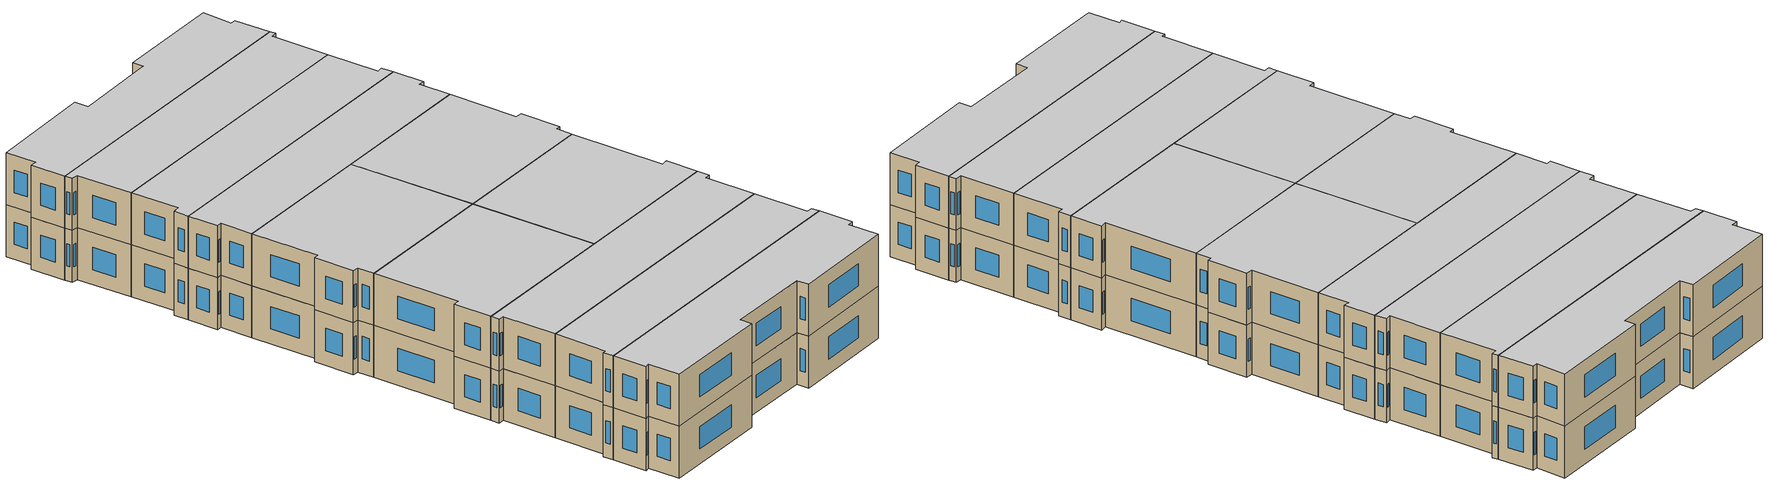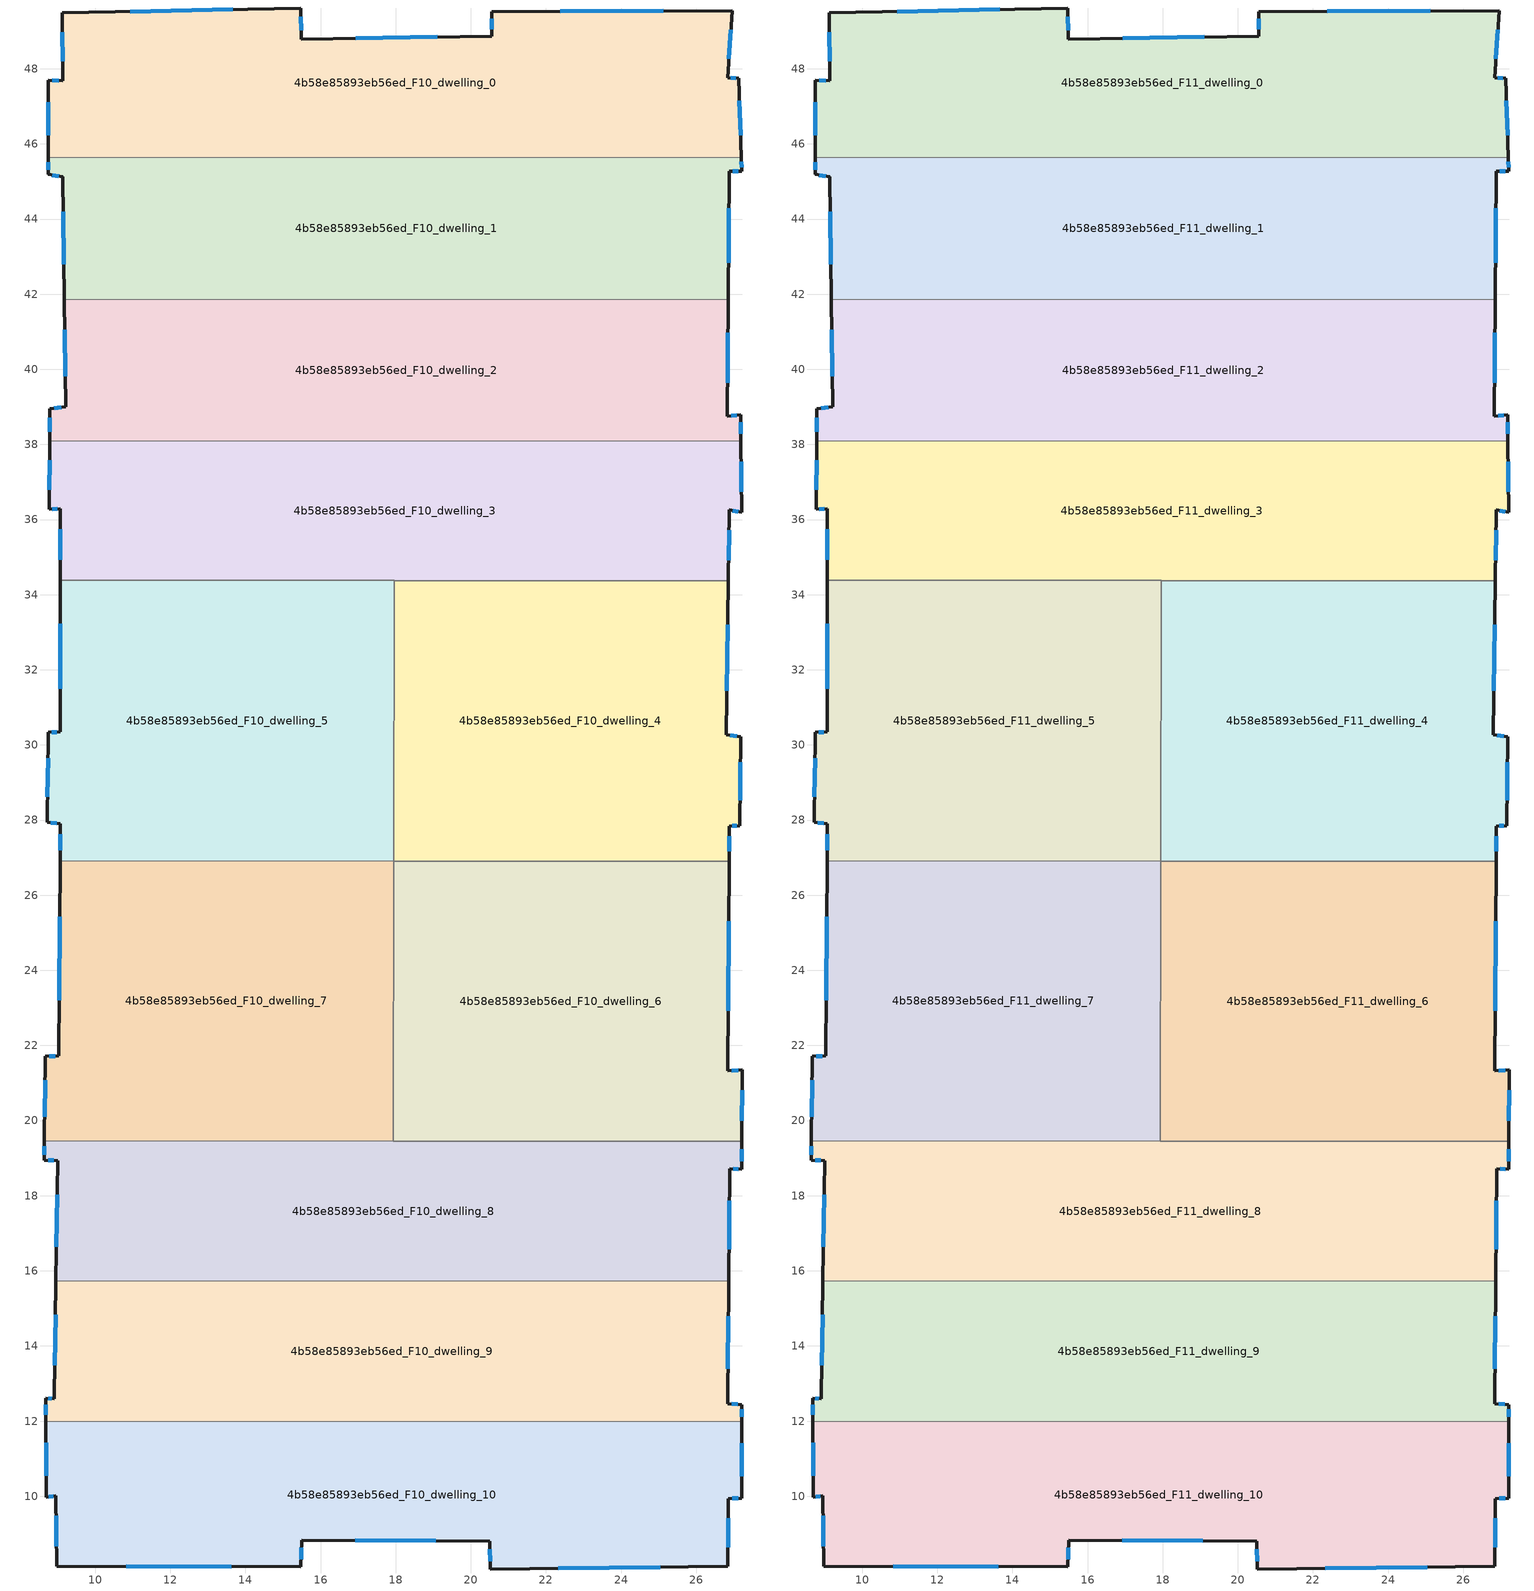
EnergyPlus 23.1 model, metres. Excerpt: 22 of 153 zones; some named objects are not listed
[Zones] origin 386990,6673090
4b58e85893eb56ed_F10_dwelling_0
 floor to 4b58e85893eb56ed_F9_dwelling_0 (EU_floor_Construction): 26.95,49.55 26.84,47.76 27.13,47.75 27.2,45.63 8.75,45.64 8.75,47.69 9.14,47.68 9.12,49.49 15.48,49.62 15.49,48.79 20.56,48.87 20.55,49.52 z30
 wall outside (EU_wall_Construction): 27.2,45.63 27.13,47.75 26.84,47.76 26.95,49.55 20.55,49.52 20.56,48.87 15.49,48.79 15.48,49.62 9.12,49.49 9.14,47.68 8.75,47.69 8.75,45.64 z30:33
 wall to 4b58e85893eb56ed_F10_dwelling_1 (EU_wall_Construction): 8.75,45.64 27.2,45.63 z30:33
 window (EU_Window_Construction): 25.13,49.54 22.38,49.53 / 26.87,48.27 26.92,49.04 / 27.05,47.75 26.92,47.76 / 27.18,46.24 27.15,47.14 / 8.75,47.11 8.75,46.23 / 9.03,47.68 8.86,47.69 / 9.13,48.97 9.14,48.2 / 13.66,49.58 10.94,49.52 / 15.49,49.03 15.48,49.38 / 19.11,48.85 16.94,48.81 / 20.56,49.33 20.56,49.06 z30.86:32.14
4b58e85893eb56ed_F10_dwelling_1
 floor to 4b58e85893eb56ed_F9_dwelling_1 (EU_floor_Construction): 27.2,45.63 27.21,45.27 26.88,45.27 26.85,41.86 9.18,41.87 9.14,45.13 8.75,45.19 8.75,45.64 z30
 wall outside (EU_wall_Construction): 8.75,45.64 8.75,45.19 9.14,45.13 9.18,41.87 / 26.85,41.86 26.88,45.27 27.21,45.27 27.2,45.63 z30:33
 wall to 4b58e85893eb56ed_F10_dwelling_2 (EU_wall_Construction): 9.18,41.87 26.85,41.86 z30:33
 window (EU_Window_Construction): 9.15,44.2 9.17,42.8 / 8.86,45.17 9.03,45.14 / 8.75,45.51 8.75,45.32 / 27.21,45.37 27.2,45.53 / 26.98,45.27 27.12,45.27 / 26.86,42.83 26.87,44.29 z30.86:32.14
4b58e85893eb56ed_F10_dwelling_10
 floor to 4b58e85893eb56ed_F9_dwelling_10 (EU_floor_Construction): 27.22,11.99 27.22,9.95 26.85,9.94 26.85,8.13 20.52,8.06 20.5,8.8 15.5,8.83 15.48,8.12 8.97,8.13 8.95,10.02 8.7,9.97 8.69,12 z30
 wall outside (EU_wall_Construction): 8.69,12 8.7,9.97 8.95,10.02 8.97,8.13 15.48,8.12 15.5,8.83 20.5,8.8 20.52,8.06 26.85,8.13 26.85,9.94 27.22,9.95 27.22,11.99 z30:33
 wall to 4b58e85893eb56ed_F10_dwelling_9 (EU_wall_Construction): 27.22,11.99 8.69,12 z30:33
 window (EU_Window_Construction): 22.33,8.08 25.04,8.11 / 20.51,8.59 20.51,8.27 / 16.93,8.82 19.07,8.81 / 15.48,8.33 15.49,8.63 / 10.83,8.13 13.62,8.13 / 8.96,9.48 8.97,8.67 / 8.77,9.99 8.88,10 / 8.69,11.42 8.7,10.55 / 27.22,10.53 27.22,11.41 / 26.96,9.94 27.11,9.95 / 26.85,8.65 26.85,9.42 z30.86:32.14
4b58e85893eb56ed_F10_dwelling_2
 floor to 4b58e85893eb56ed_F9_dwelling_2 (EU_floor_Construction): 26.85,41.86 26.83,38.75 27.18,38.79 27.19,38.08 8.79,38.09 8.79,38.95 9.22,39 9.18,41.87 z30
 wall outside (EU_wall_Construction): 9.18,41.87 9.22,39 8.79,38.95 8.79,38.09 / 27.19,38.08 27.18,38.79 26.83,38.75 26.85,41.86 z30:33
 wall to 4b58e85893eb56ed_F10_dwelling_3 (EU_wall_Construction): 8.79,38.09 27.19,38.08 z30:33
 window (EU_Window_Construction): 8.79,38.7 8.79,38.34 / 9.1,38.98 8.91,38.96 / 9.19,41.05 9.21,39.82 / 26.84,39.64 26.85,40.97 / 27.08,38.78 26.93,38.76 / 27.19,38.28 27.19,38.59 z30.86:32.14
4b58e85893eb56ed_F10_dwelling_3
 floor to 4b58e85893eb56ed_F9_dwelling_3 (EU_floor_Construction): 27.19,38.08 27.21,36.2 26.88,36.26 26.86,34.37 9.07,34.38 9.07,36.28 8.78,36.28 8.79,38.09 z30
 wall outside (EU_wall_Construction): 8.79,38.09 8.78,36.28 9.07,36.28 9.07,34.38 / 26.86,34.37 26.88,36.26 27.21,36.2 27.19,38.08 z30:33
 wall to 4b58e85893eb56ed_F10_dwelling_4 (EU_wall_Construction): 17.96,34.38 26.86,34.37 z30:33
 wall to 4b58e85893eb56ed_F10_dwelling_5 (EU_wall_Construction): 9.07,34.38 17.96,34.38 z30:33
 window (EU_Window_Construction): 9.07,35.74 9.07,34.93 / 8.86,36.28 8.99,36.28 / 8.79,37.57 8.78,36.8 / 27.2,36.73 27.2,37.54 / 26.97,36.24 27.12,36.21 / 26.86,34.91 26.87,35.72 z30.86:32.14
4b58e85893eb56ed_F10_dwelling_4
 floor to 4b58e85893eb56ed_F9_dwelling_4 (EU_floor_Construction): 26.86,34.37 26.8,30.27 27.18,30.22 27.16,27.85 26.89,27.84 26.88,26.9 17.95,26.91 17.96,34.38 z30
 wall outside (EU_wall_Construction): 26.88,26.9 26.89,27.84 27.16,27.85 27.18,30.22 26.8,30.27 26.86,34.37 z30:33
 wall to 4b58e85893eb56ed_F10_dwelling_5 (EU_wall_Construction): 17.96,34.38 17.95,26.91 z30:33
 wall to 4b58e85893eb56ed_F10_dwelling_6 (EU_wall_Construction): 17.95,26.91 26.88,26.9 z30:33
 window (EU_Window_Construction): 26.88,27.17 26.88,27.57 / 26.82,31.44 26.84,33.2 / 27.08,30.24 26.91,30.26 / 27.17,28.53 27.18,29.54 / 26.97,27.84 27.09,27.85 z30.86:32.14
4b58e85893eb56ed_F10_dwelling_5
 floor to 4b58e85893eb56ed_F9_dwelling_5 (EU_floor_Construction): 17.96,34.38 17.95,26.91 9.07,26.91 9.08,27.91 8.72,27.94 8.76,30.33 9.07,30.35 9.07,34.38 z30
 wall outside (EU_wall_Construction): 9.07,34.38 9.07,30.35 8.76,30.33 8.72,27.94 9.08,27.91 9.07,26.91 z30:33
 wall to 4b58e85893eb56ed_F10_dwelling_7 (EU_wall_Construction): 9.07,26.91 17.95,26.91 z30:33
 window (EU_Window_Construction): 8.82,27.93 8.98,27.92 / 8.75,29.65 8.73,28.63 / 8.98,30.34 8.85,30.34 / 9.07,33.23 9.07,31.5 / 9.08,27.62 9.07,27.2 z30.86:32.14
4b58e85893eb56ed_F10_dwelling_6
 floor to 4b58e85893eb56ed_F9_dwelling_6 (EU_floor_Construction): 26.88,26.9 26.84,21.32 27.23,21.35 27.22,19.45 17.94,19.45 17.95,26.91 z30
 wall outside (EU_wall_Construction): 27.22,19.45 27.23,21.35 26.84,21.32 26.88,26.9 z30:33
 wall to 4b58e85893eb56ed_F10_dwelling_7 (EU_wall_Construction): 17.95,26.91 17.94,19.45 z30:33
 wall to 4b58e85893eb56ed_F10_dwelling_8 (EU_wall_Construction): 17.94,19.45 27.22,19.45 z30:33
 window (EU_Window_Construction): 26.85,22.92 26.87,25.31 / 27.12,21.34 26.95,21.33 / 27.22,19.99 27.22,20.81 z30.86:32.14
4b58e85893eb56ed_F10_dwelling_7
 floor to 4b58e85893eb56ed_F9_dwelling_7 (EU_floor_Construction): 17.95,26.91 17.94,19.45 8.65,19.46 8.68,21.72 9.03,21.72 9.07,26.91 z30
 wall outside (EU_wall_Construction): 9.07,26.91 9.03,21.72 8.68,21.72 8.65,19.46 z30:33
 wall to 4b58e85893eb56ed_F10_dwelling_8 (EU_wall_Construction): 8.65,19.46 17.94,19.45 z30:33
 window (EU_Window_Construction): 8.93,21.72 8.78,21.72 / 9.06,25.43 9.04,23.2 / 8.67,21.07 8.66,20.1 z30.86:32.14
4b58e85893eb56ed_F10_dwelling_8
 floor to 4b58e85893eb56ed_F9_dwelling_8 (EU_floor_Construction): 27.22,19.45 27.21,18.71 26.89,18.72 26.87,15.72 8.96,15.73 9,18.94 8.65,18.95 8.65,19.46 z30
 wall outside (EU_wall_Construction): 8.65,19.46 8.65,18.95 9,18.94 8.96,15.73 / 26.87,15.72 26.89,18.72 27.21,18.71 27.22,19.45 z30:33
 wall to 4b58e85893eb56ed_F10_dwelling_9 (EU_wall_Construction): 8.96,15.73 26.87,15.72 z30:33
 window (EU_Window_Construction): 8.99,18.02 8.97,16.65 / 8.75,18.94 8.9,18.94 / 8.65,19.31 8.65,19.09 / 27.21,18.92 27.21,19.24 / 26.98,18.71 27.12,18.71 / 26.87,16.58 26.89,17.86 z30.86:32.14
4b58e85893eb56ed_F10_dwelling_9
 floor to 4b58e85893eb56ed_F9_dwelling_9 (EU_floor_Construction): 26.87,15.72 26.84,12.46 27.22,12.44 27.22,11.99 8.69,12 8.69,12.6 8.91,12.6 8.96,15.73 z30
 wall outside (EU_wall_Construction): 8.96,15.73 8.91,12.6 8.69,12.6 8.69,12 / 27.22,11.99 27.22,12.44 26.84,12.46 26.87,15.72 z30:33
 window (EU_Window_Construction): 8.69,12.43 8.69,12.17 / 8.85,12.6 8.75,12.6 / 8.95,14.84 8.93,13.49 / 26.84,13.39 26.86,14.79 / 27.11,12.45 26.94,12.46 / 27.22,12.12 27.22,12.31 z30.86:32.14
4b58e85893eb56ed_F11_dwelling_0
 floor to 4b58e85893eb56ed_F10_dwelling_0 (EU_floor_Construction): 26.95,49.55 26.84,47.76 27.13,47.75 27.2,45.63 8.75,45.64 8.75,47.69 9.14,47.68 9.12,49.49 15.48,49.62 15.49,48.79 20.56,48.87 20.55,49.52 z33
 wall outside (EU_wall_Construction): 27.2,45.63 27.13,47.75 26.84,47.76 26.95,49.55 20.55,49.52 20.56,48.87 15.49,48.79 15.48,49.62 9.12,49.49 9.14,47.68 8.75,47.69 8.75,45.64 z33:36
 wall to 4b58e85893eb56ed_F11_dwelling_1 (EU_wall_Construction): 8.75,45.64 27.2,45.63 z33:36
 window (EU_Window_Construction): 25.13,49.54 22.38,49.53 / 26.87,48.27 26.92,49.04 / 27.05,47.75 26.92,47.76 / 27.18,46.24 27.15,47.14 / 8.75,47.11 8.75,46.23 / 9.03,47.68 8.86,47.69 / 9.13,48.97 9.14,48.2 / 13.66,49.58 10.94,49.52 / 15.49,49.03 15.48,49.38 / 19.11,48.85 16.94,48.81 / 20.56,49.33 20.56,49.06 z33.86:35.14
 ceiling to 4b58e85893eb56ed_F12_dwelling_0 (EU_floor_Construction): 27.2,45.63 27.13,47.75 26.84,47.76 26.95,49.55 20.55,49.52 20.56,48.87 15.49,48.79 15.48,49.62 9.12,49.49 9.14,47.68 8.75,47.69 8.75,45.64 z36
4b58e85893eb56ed_F11_dwelling_1
 floor to 4b58e85893eb56ed_F10_dwelling_1 (EU_floor_Construction): 27.2,45.63 27.21,45.27 26.88,45.27 26.85,41.86 9.18,41.87 9.14,45.13 8.75,45.19 8.75,45.64 z33
 wall outside (EU_wall_Construction): 8.75,45.64 8.75,45.19 9.14,45.13 9.18,41.87 / 26.85,41.86 26.88,45.27 27.21,45.27 27.2,45.63 z33:36
 wall to 4b58e85893eb56ed_F11_dwelling_2 (EU_wall_Construction): 9.18,41.87 26.85,41.86 z33:36
 window (EU_Window_Construction): 9.15,44.2 9.17,42.8 / 8.86,45.17 9.03,45.14 / 8.75,45.51 8.75,45.32 / 27.21,45.37 27.2,45.53 / 26.98,45.27 27.12,45.27 / 26.86,42.83 26.87,44.29 z33.86:35.14
 ceiling to 4b58e85893eb56ed_F12_dwelling_1 (EU_floor_Construction): 26.85,41.86 26.88,45.27 27.21,45.27 27.2,45.63 8.75,45.64 8.75,45.19 9.14,45.13 9.18,41.87 z36
4b58e85893eb56ed_F11_dwelling_10
 floor to 4b58e85893eb56ed_F10_dwelling_10 (EU_floor_Construction): 27.22,11.99 27.22,9.95 26.85,9.94 26.85,8.13 20.52,8.06 20.5,8.8 15.5,8.83 15.48,8.12 8.97,8.13 8.95,10.02 8.7,9.97 8.69,12 z33
 wall outside (EU_wall_Construction): 8.69,12 8.7,9.97 8.95,10.02 8.97,8.13 15.48,8.12 15.5,8.83 20.5,8.8 20.52,8.06 26.85,8.13 26.85,9.94 27.22,9.95 27.22,11.99 z33:36
 wall to 4b58e85893eb56ed_F11_dwelling_9 (EU_wall_Construction): 27.22,11.99 8.69,12 z33:36
 window (EU_Window_Construction): 22.33,8.08 25.04,8.11 / 20.51,8.59 20.51,8.27 / 16.93,8.82 19.07,8.81 / 15.48,8.33 15.49,8.63 / 10.83,8.13 13.62,8.13 / 8.96,9.48 8.97,8.67 / 8.77,9.99 8.88,10 / 8.69,11.42 8.7,10.55 / 27.22,10.53 27.22,11.41 / 26.96,9.94 27.11,9.95 / 26.85,8.65 26.85,9.42 z33.86:35.14
 ceiling to 4b58e85893eb56ed_F12_dwelling_10 (EU_floor_Construction): 26.85,8.13 26.85,9.94 27.22,9.95 27.22,11.99 8.69,12 8.7,9.97 8.95,10.02 8.97,8.13 15.48,8.12 15.5,8.83 20.5,8.8 20.52,8.06 z36
4b58e85893eb56ed_F11_dwelling_2
 floor to 4b58e85893eb56ed_F10_dwelling_2 (EU_floor_Construction): 26.85,41.86 26.83,38.75 27.18,38.79 27.19,38.08 8.79,38.09 8.79,38.95 9.22,39 9.18,41.87 z33
 wall outside (EU_wall_Construction): 9.18,41.87 9.22,39 8.79,38.95 8.79,38.09 / 27.19,38.08 27.18,38.79 26.83,38.75 26.85,41.86 z33:36
 wall to 4b58e85893eb56ed_F11_dwelling_3 (EU_wall_Construction): 8.79,38.09 27.19,38.08 z33:36
 window (EU_Window_Construction): 8.79,38.7 8.79,38.34 / 9.1,38.98 8.91,38.96 / 9.19,41.05 9.21,39.82 / 26.84,39.64 26.85,40.97 / 27.08,38.78 26.93,38.76 / 27.19,38.28 27.19,38.59 z33.86:35.14
 ceiling to 4b58e85893eb56ed_F12_dwelling_2 (EU_floor_Construction): 27.19,38.08 27.18,38.79 26.83,38.75 26.85,41.86 9.18,41.87 9.22,39 8.79,38.95 8.79,38.09 z36
4b58e85893eb56ed_F11_dwelling_3
 floor to 4b58e85893eb56ed_F10_dwelling_3 (EU_floor_Construction): 27.19,38.08 27.21,36.2 26.88,36.26 26.86,34.37 9.07,34.38 9.07,36.28 8.78,36.28 8.79,38.09 z33
 wall outside (EU_wall_Construction): 8.79,38.09 8.78,36.28 9.07,36.28 9.07,34.38 / 26.86,34.37 26.88,36.26 27.21,36.2 27.19,38.08 z33:36
 wall to 4b58e85893eb56ed_F11_dwelling_4 (EU_wall_Construction): 17.96,34.38 26.86,34.37 z33:36
 wall to 4b58e85893eb56ed_F11_dwelling_5 (EU_wall_Construction): 9.07,34.38 17.96,34.38 z33:36
 window (EU_Window_Construction): 9.07,35.74 9.07,34.93 / 8.86,36.28 8.99,36.28 / 8.79,37.57 8.78,36.8 / 27.2,36.73 27.2,37.54 / 26.97,36.24 27.12,36.21 / 26.86,34.91 26.87,35.72 z33.86:35.14
 ceiling to 4b58e85893eb56ed_F12_dwelling_3 (EU_floor_Construction): 26.86,34.37 26.88,36.26 27.21,36.2 27.19,38.08 8.79,38.09 8.78,36.28 9.07,36.28 9.07,34.38 z36
4b58e85893eb56ed_F11_dwelling_4
 floor to 4b58e85893eb56ed_F10_dwelling_4 (EU_floor_Construction): 26.86,34.37 26.8,30.27 27.18,30.22 27.16,27.85 26.89,27.84 26.88,26.9 17.95,26.91 17.96,34.38 z33
 wall outside (EU_wall_Construction): 26.88,26.9 26.89,27.84 27.16,27.85 27.18,30.22 26.8,30.27 26.86,34.37 z33:36
 wall to 4b58e85893eb56ed_F11_dwelling_5 (EU_wall_Construction): 17.96,34.38 17.95,26.91 z33:36
 wall to 4b58e85893eb56ed_F11_dwelling_6 (EU_wall_Construction): 17.95,26.91 26.88,26.9 z33:36
 window (EU_Window_Construction): 26.88,27.17 26.88,27.57 / 26.82,31.44 26.84,33.2 / 27.08,30.24 26.91,30.26 / 27.17,28.53 27.18,29.54 / 26.97,27.84 27.09,27.85 z33.86:35.14
 ceiling to 4b58e85893eb56ed_F12_dwelling_4 (EU_floor_Construction): 26.88,26.9 26.89,27.84 27.16,27.85 27.18,30.22 26.8,30.27 26.86,34.37 17.96,34.38 17.95,26.91 z36
4b58e85893eb56ed_F11_dwelling_5
 floor to 4b58e85893eb56ed_F10_dwelling_5 (EU_floor_Construction): 17.96,34.38 17.95,26.91 9.07,26.91 9.08,27.91 8.72,27.94 8.76,30.33 9.07,30.35 9.07,34.38 z33
 wall outside (EU_wall_Construction): 9.07,34.38 9.07,30.35 8.76,30.33 8.72,27.94 9.08,27.91 9.07,26.91 z33:36
 wall to 4b58e85893eb56ed_F11_dwelling_7 (EU_wall_Construction): 9.07,26.91 17.95,26.91 z33:36
 window (EU_Window_Construction): 8.82,27.93 8.98,27.92 / 8.75,29.65 8.73,28.63 / 8.98,30.34 8.85,30.34 / 9.07,33.23 9.07,31.5 / 9.08,27.62 9.07,27.2 z33.86:35.14
 ceiling to 4b58e85893eb56ed_F12_dwelling_5 (EU_floor_Construction): 17.95,26.91 17.96,34.38 9.07,34.38 9.07,30.35 8.76,30.33 8.72,27.94 9.08,27.91 9.07,26.91 z36
4b58e85893eb56ed_F11_dwelling_6
 floor to 4b58e85893eb56ed_F10_dwelling_6 (EU_floor_Construction): 26.88,26.9 26.84,21.32 27.23,21.35 27.22,19.45 17.94,19.45 17.95,26.91 z33
 wall outside (EU_wall_Construction): 27.22,19.45 27.23,21.35 26.84,21.32 26.88,26.9 z33:36
 wall to 4b58e85893eb56ed_F11_dwelling_7 (EU_wall_Construction): 17.95,26.91 17.94,19.45 z33:36
 wall to 4b58e85893eb56ed_F11_dwelling_8 (EU_wall_Construction): 17.94,19.45 27.22,19.45 z33:36
 window (EU_Window_Construction): 26.85,22.92 26.87,25.31 / 27.12,21.34 26.95,21.33 / 27.22,19.99 27.22,20.81 z33.86:35.14
 ceiling to 4b58e85893eb56ed_F12_dwelling_6 (EU_floor_Construction): 27.22,19.45 27.23,21.35 26.84,21.32 26.88,26.9 17.95,26.91 17.94,19.45 z36
4b58e85893eb56ed_F11_dwelling_7
 floor to 4b58e85893eb56ed_F10_dwelling_7 (EU_floor_Construction): 17.95,26.91 17.94,19.45 8.65,19.46 8.68,21.72 9.03,21.72 9.07,26.91 z33
 wall outside (EU_wall_Construction): 9.07,26.91 9.03,21.72 8.68,21.72 8.65,19.46 z33:36
 wall to 4b58e85893eb56ed_F11_dwelling_8 (EU_wall_Construction): 8.65,19.46 17.94,19.45 z33:36
 window (EU_Window_Construction): 8.93,21.72 8.78,21.72 / 9.06,25.43 9.04,23.2 / 8.67,21.07 8.66,20.1 z33.86:35.14
 ceiling to 4b58e85893eb56ed_F12_dwelling_7 (EU_floor_Construction): 17.94,19.45 17.95,26.91 9.07,26.91 9.03,21.72 8.68,21.72 8.65,19.46 z36
4b58e85893eb56ed_F11_dwelling_8
 floor to 4b58e85893eb56ed_F10_dwelling_8 (EU_floor_Construction): 27.22,19.45 27.21,18.71 26.89,18.72 26.87,15.72 8.96,15.73 9,18.94 8.65,18.95 8.65,19.46 z33
 wall outside (EU_wall_Construction): 8.65,19.46 8.65,18.95 9,18.94 8.96,15.73 / 26.87,15.72 26.89,18.72 27.21,18.71 27.22,19.45 z33:36
 wall to 4b58e85893eb56ed_F11_dwelling_9 (EU_wall_Construction): 8.96,15.73 26.87,15.72 z33:36
 window (EU_Window_Construction): 8.99,18.02 8.97,16.65 / 8.75,18.94 8.9,18.94 / 8.65,19.31 8.65,19.09 / 27.21,18.92 27.21,19.24 / 26.98,18.71 27.12,18.71 / 26.87,16.58 26.89,17.86 z33.86:35.14
 ceiling to 4b58e85893eb56ed_F12_dwelling_8 (EU_floor_Construction): 26.87,15.72 26.89,18.72 27.21,18.71 27.22,19.45 8.65,19.46 8.65,18.95 9,18.94 8.96,15.73 z36
4b58e85893eb56ed_F11_dwelling_9
 floor to 4b58e85893eb56ed_F10_dwelling_9 (EU_floor_Construction): 26.87,15.72 26.84,12.46 27.22,12.44 27.22,11.99 8.69,12 8.69,12.6 8.91,12.6 8.96,15.73 z33
 wall outside (EU_wall_Construction): 8.96,15.73 8.91,12.6 8.69,12.6 8.69,12 / 27.22,11.99 27.22,12.44 26.84,12.46 26.87,15.72 z33:36
 window (EU_Window_Construction): 8.69,12.43 8.69,12.17 / 8.85,12.6 8.75,12.6 / 8.95,14.84 8.93,13.49 / 26.84,13.39 26.86,14.79 / 27.11,12.45 26.94,12.46 / 27.22,12.12 27.22,12.31 z33.86:35.14
 ceiling to 4b58e85893eb56ed_F12_dwelling_9 (EU_floor_Construction): 27.22,11.99 27.22,12.44 26.84,12.46 26.87,15.72 8.96,15.73 8.91,12.6 8.69,12.6 8.69,12 z36
[Building]
EU S2 Campaign: North Axis=0; Terrain=City; Solar Distribution=FullExterior
[Site:Location]
Helsinki-Vantaa.AP: Latitude=60.317; Longitude=24.963; Time Zone=2; Elevation=54.6
[SizingPeriod:WeatherFileDays]
AnnualSizingPeriod: Begin Month=1; Begin Day of Month=1; End Month=12; End Day of Month=31; Day of Week for Start Day=Monday; Use Weather File Daylight Saving Period=No; Use Weather File Rain and Snow Indicators=No
[MATERIAL]
EU_InternalMass_Material: Roughness=MediumRough; Thickness=0.1; Conductivity=1; Density=1800; Specific Heat=900; Thermal Absorptance=0.9; Solar Absorptance=0.7; Visible Absorptance=0.7
[MATERIAL:NOMASS] Roughness=MediumRough; Thermal Absorptance=0.9; Solar Absorptance=0.7; Visible Absorptance=0.7
Name | Thermal Resistance
EU_wall_NoMass | 1.10183
EU_floor_NoMass | 1.70606
[WINDOWMATERIAL:SIMPLEGLAZINGSYSTEM]
EU_Window_SimpleGlazing: UFactor=3.11035; Solar Heat Gain Coefficient=0.8; Visible Transmittance=0.8
[CONSTRUCTION]
EU_wall_Construction: EU_wall_NoMass
EU_floor_Construction: EU_floor_NoMass
EU_Window_Construction: EU_Window_SimpleGlazing
EU_InternalMass_Construction: EU_InternalMass_Material
[ZONE] Type=1; Multiplier=1; Ceiling Height=autocalculate; Floor Area=autocalculate; Part of Total Floor Area=Yes
Name | Volume
4b58e85893eb56ed_F10_dwelling_0; 4b58e85893eb56ed_F11_dwelling_0 | 201.502
4b58e85893eb56ed_F10_dwelling_1; 4b58e85893eb56ed_F11_dwelling_1 | 201.472
4b58e85893eb56ed_F10_dwelling_10; 4b58e85893eb56ed_F11_dwelling_10 | 201.491
4b58e85893eb56ed_F10_dwelling_2; 4b58e85893eb56ed_F11_dwelling_2; 4b58e85893eb56ed_F10_dwelling_4; 4b58e85893eb56ed_F11_dwelling_4; 4b58e85893eb56ed_F10_dwelling_7; 4b58e85893eb56ed_F11_dwelling_7 | 201.483
4b58e85893eb56ed_F10_dwelling_3; 4b58e85893eb56ed_F11_dwelling_3 | 201.488
4b58e85893eb56ed_F10_dwelling_5; 4b58e85893eb56ed_F11_dwelling_5 | 201.493
4b58e85893eb56ed_F10_dwelling_6; 4b58e85893eb56ed_F11_dwelling_6 | 201.494
4b58e85893eb56ed_F10_dwelling_8; 4b58e85893eb56ed_F11_dwelling_8 | 201.497
4b58e85893eb56ed_F10_dwelling_9; 4b58e85893eb56ed_F11_dwelling_9 | 201.473
[INTERNALMASS] Construction=EU_InternalMass_Construction
Name | Zone or ZoneList | Surface Area
4b58e85893eb56ed_F10_dwelling_0_EU_InternalMass | 4b58e85893eb56ed_F10_dwelling_0 | 67.1672
4b58e85893eb56ed_F10_dwelling_1_EU_InternalMass | 4b58e85893eb56ed_F10_dwelling_1 | 67.1578
4b58e85893eb56ed_F10_dwelling_2_EU_InternalMass | 4b58e85893eb56ed_F10_dwelling_2 | 67.1612
4b58e85893eb56ed_F10_dwelling_3_EU_InternalMass | 4b58e85893eb56ed_F10_dwelling_3 | 67.1629
4b58e85893eb56ed_F10_dwelling_4_EU_InternalMass | 4b58e85893eb56ed_F10_dwelling_4 | 67.161
4b58e85893eb56ed_F10_dwelling_5_EU_InternalMass | 4b58e85893eb56ed_F10_dwelling_5 | 67.1645
4b58e85893eb56ed_F10_dwelling_6_EU_InternalMass | 4b58e85893eb56ed_F10_dwelling_6 | 67.1639
4b58e85893eb56ed_F10_dwelling_7_EU_InternalMass | 4b58e85893eb56ed_F10_dwelling_7 | 67.1611
4b58e85893eb56ed_F10_dwelling_8_EU_InternalMass | 4b58e85893eb56ed_F10_dwelling_8 | 67.1652
4b58e85893eb56ed_F10_dwelling_9_EU_InternalMass | 4b58e85893eb56ed_F10_dwelling_9 | 67.1577
4b58e85893eb56ed_F10_dwelling_10_EU_InternalMass | 4b58e85893eb56ed_F10_dwelling_10 | 67.1641
4b58e85893eb56ed_F11_dwelling_0_EU_InternalMass | 4b58e85893eb56ed_F11_dwelling_0 | 67.1672
4b58e85893eb56ed_F11_dwelling_1_EU_InternalMass | 4b58e85893eb56ed_F11_dwelling_1 | 67.1578
4b58e85893eb56ed_F11_dwelling_2_EU_InternalMass | 4b58e85893eb56ed_F11_dwelling_2 | 67.1612
4b58e85893eb56ed_F11_dwelling_3_EU_InternalMass | 4b58e85893eb56ed_F11_dwelling_3 | 67.1629
4b58e85893eb56ed_F11_dwelling_4_EU_InternalMass | 4b58e85893eb56ed_F11_dwelling_4 | 67.161
4b58e85893eb56ed_F11_dwelling_5_EU_InternalMass | 4b58e85893eb56ed_F11_dwelling_5 | 67.1645
4b58e85893eb56ed_F11_dwelling_6_EU_InternalMass | 4b58e85893eb56ed_F11_dwelling_6 | 67.1639
4b58e85893eb56ed_F11_dwelling_7_EU_InternalMass | 4b58e85893eb56ed_F11_dwelling_7 | 67.1611
4b58e85893eb56ed_F11_dwelling_8_EU_InternalMass | 4b58e85893eb56ed_F11_dwelling_8 | 67.1652
4b58e85893eb56ed_F11_dwelling_9_EU_InternalMass | 4b58e85893eb56ed_F11_dwelling_9 | 67.1577
4b58e85893eb56ed_F11_dwelling_10_EU_InternalMass | 4b58e85893eb56ed_F11_dwelling_10 | 67.1641
[OTHEREQUIPMENT] Fuel Type=Electricity; Design Level Calculation Method=Watts/Area; Power per Zone Floor Area=1; Fraction Latent=0; Fraction Radiant=0; Fraction Lost=0; Carbon Dioxide Generation Rate=0; EndUse Subcategory=EU_Step8_InternalGains
Name | Zone or ZoneList or Space or SpaceList | Schedule
EU_Step8_InternalGain_4b58e85893eb56ed_F10_dwelling_0_f000 | 4b58e85893eb56ed_F10_dwelling_0 | EU_Step8_GainSchedule_4b58e85893eb56ed_F10_dwelling_0_f000
EU_Step8_InternalGain_4b58e85893eb56ed_F10_dwelling_1_f000 | 4b58e85893eb56ed_F10_dwelling_1 | EU_Step8_GainSchedule_4b58e85893eb56ed_F10_dwelling_1_f000
EU_Step8_InternalGain_4b58e85893eb56ed_F10_dwelling_2_f000 | 4b58e85893eb56ed_F10_dwelling_2 | EU_Step8_GainSchedule_4b58e85893eb56ed_F10_dwelling_2_f000
EU_Step8_InternalGain_4b58e85893eb56ed_F10_dwelling_3_f000 | 4b58e85893eb56ed_F10_dwelling_3 | EU_Step8_GainSchedule_4b58e85893eb56ed_F10_dwelling_3_f000
EU_Step8_InternalGain_4b58e85893eb56ed_F10_dwelling_4_f000 | 4b58e85893eb56ed_F10_dwelling_4 | EU_Step8_GainSchedule_4b58e85893eb56ed_F10_dwelling_4_f000
EU_Step8_InternalGain_4b58e85893eb56ed_F10_dwelling_5_f000 | 4b58e85893eb56ed_F10_dwelling_5 | EU_Step8_GainSchedule_4b58e85893eb56ed_F10_dwelling_5_f000
EU_Step8_InternalGain_4b58e85893eb56ed_F10_dwelling_6_f000 | 4b58e85893eb56ed_F10_dwelling_6 | EU_Step8_GainSchedule_4b58e85893eb56ed_F10_dwelling_6_f000
EU_Step8_InternalGain_4b58e85893eb56ed_F10_dwelling_7_f000 | 4b58e85893eb56ed_F10_dwelling_7 | EU_Step8_GainSchedule_4b58e85893eb56ed_F10_dwelling_7_f000
EU_Step8_InternalGain_4b58e85893eb56ed_F10_dwelling_8_f000 | 4b58e85893eb56ed_F10_dwelling_8 | EU_Step8_GainSchedule_4b58e85893eb56ed_F10_dwelling_8_f000
EU_Step8_InternalGain_4b58e85893eb56ed_F10_dwelling_9_f000 | 4b58e85893eb56ed_F10_dwelling_9 | EU_Step8_GainSchedule_4b58e85893eb56ed_F10_dwelling_9_f000
EU_Step8_InternalGain_4b58e85893eb56ed_F10_dwelling_10_f000 | 4b58e85893eb56ed_F10_dwelling_10 | EU_Step8_GainSchedule_4b58e85893eb56ed_F10_dwelling_10_f000
EU_Step8_InternalGain_4b58e85893eb56ed_F11_dwelling_0_f000 | 4b58e85893eb56ed_F11_dwelling_0 | EU_Step8_GainSchedule_4b58e85893eb56ed_F11_dwelling_0_f000
EU_Step8_InternalGain_4b58e85893eb56ed_F11_dwelling_1_f000 | 4b58e85893eb56ed_F11_dwelling_1 | EU_Step8_GainSchedule_4b58e85893eb56ed_F11_dwelling_1_f000
EU_Step8_InternalGain_4b58e85893eb56ed_F11_dwelling_2_f000 | 4b58e85893eb56ed_F11_dwelling_2 | EU_Step8_GainSchedule_4b58e85893eb56ed_F11_dwelling_2_f000
EU_Step8_InternalGain_4b58e85893eb56ed_F11_dwelling_3_f000 | 4b58e85893eb56ed_F11_dwelling_3 | EU_Step8_GainSchedule_4b58e85893eb56ed_F11_dwelling_3_f000
EU_Step8_InternalGain_4b58e85893eb56ed_F11_dwelling_4_f000 | 4b58e85893eb56ed_F11_dwelling_4 | EU_Step8_GainSchedule_4b58e85893eb56ed_F11_dwelling_4_f000
EU_Step8_InternalGain_4b58e85893eb56ed_F11_dwelling_5_f000 | 4b58e85893eb56ed_F11_dwelling_5 | EU_Step8_GainSchedule_4b58e85893eb56ed_F11_dwelling_5_f000
EU_Step8_InternalGain_4b58e85893eb56ed_F11_dwelling_6_f000 | 4b58e85893eb56ed_F11_dwelling_6 | EU_Step8_GainSchedule_4b58e85893eb56ed_F11_dwelling_6_f000
EU_Step8_InternalGain_4b58e85893eb56ed_F11_dwelling_7_f000 | 4b58e85893eb56ed_F11_dwelling_7 | EU_Step8_GainSchedule_4b58e85893eb56ed_F11_dwelling_7_f000
EU_Step8_InternalGain_4b58e85893eb56ed_F11_dwelling_8_f000 | 4b58e85893eb56ed_F11_dwelling_8 | EU_Step8_GainSchedule_4b58e85893eb56ed_F11_dwelling_8_f000
EU_Step8_InternalGain_4b58e85893eb56ed_F11_dwelling_9_f000 | 4b58e85893eb56ed_F11_dwelling_9 | EU_Step8_GainSchedule_4b58e85893eb56ed_F11_dwelling_9_f000
EU_Step8_InternalGain_4b58e85893eb56ed_F11_dwelling_10_f000 | 4b58e85893eb56ed_F11_dwelling_10 | EU_Step8_GainSchedule_4b58e85893eb56ed_F11_dwelling_10_f000
[ZONEVENTILATION:DESIGNFLOWRATE] Schedule=EU_AlwaysOn; Design Flow Rate Calculation Method=AirChanges/Hour; Air Changes per Hour=0.756316; Ventilation Type=Natural; Fan Pressure Rise=0; Fan Total Efficiency=1; Constant Term Coefficient=1; Temperature Term Coefficient=0; Velocity Term Coefficient=0; Velocity Squared Term Coefficient=0; Minimum Indoor Temperature=-100; Maximum Indoor Temperature=100; Delta Temperature=-100; Minimum Outdoor Temperature=-100; Maximum Outdoor Temperature=100; Maximum Wind Speed=40
Name | Zone or ZoneList or Space or SpaceList
EU_ConstantAir_4b58e85893eb56ed_F10_dwelling_0 | 4b58e85893eb56ed_F10_dwelling_0
EU_ConstantAir_4b58e85893eb56ed_F10_dwelling_1 | 4b58e85893eb56ed_F10_dwelling_1
EU_ConstantAir_4b58e85893eb56ed_F10_dwelling_2 | 4b58e85893eb56ed_F10_dwelling_2
EU_ConstantAir_4b58e85893eb56ed_F10_dwelling_3 | 4b58e85893eb56ed_F10_dwelling_3
EU_ConstantAir_4b58e85893eb56ed_F10_dwelling_4 | 4b58e85893eb56ed_F10_dwelling_4
EU_ConstantAir_4b58e85893eb56ed_F10_dwelling_5 | 4b58e85893eb56ed_F10_dwelling_5
EU_ConstantAir_4b58e85893eb56ed_F10_dwelling_6 | 4b58e85893eb56ed_F10_dwelling_6
EU_ConstantAir_4b58e85893eb56ed_F10_dwelling_7 | 4b58e85893eb56ed_F10_dwelling_7
EU_ConstantAir_4b58e85893eb56ed_F10_dwelling_8 | 4b58e85893eb56ed_F10_dwelling_8
EU_ConstantAir_4b58e85893eb56ed_F10_dwelling_9 | 4b58e85893eb56ed_F10_dwelling_9
EU_ConstantAir_4b58e85893eb56ed_F10_dwelling_10 | 4b58e85893eb56ed_F10_dwelling_10
EU_ConstantAir_4b58e85893eb56ed_F11_dwelling_0 | 4b58e85893eb56ed_F11_dwelling_0
EU_ConstantAir_4b58e85893eb56ed_F11_dwelling_1 | 4b58e85893eb56ed_F11_dwelling_1
EU_ConstantAir_4b58e85893eb56ed_F11_dwelling_2 | 4b58e85893eb56ed_F11_dwelling_2
EU_ConstantAir_4b58e85893eb56ed_F11_dwelling_3 | 4b58e85893eb56ed_F11_dwelling_3
EU_ConstantAir_4b58e85893eb56ed_F11_dwelling_4 | 4b58e85893eb56ed_F11_dwelling_4
EU_ConstantAir_4b58e85893eb56ed_F11_dwelling_5 | 4b58e85893eb56ed_F11_dwelling_5
EU_ConstantAir_4b58e85893eb56ed_F11_dwelling_6 | 4b58e85893eb56ed_F11_dwelling_6
EU_ConstantAir_4b58e85893eb56ed_F11_dwelling_7 | 4b58e85893eb56ed_F11_dwelling_7
EU_ConstantAir_4b58e85893eb56ed_F11_dwelling_8 | 4b58e85893eb56ed_F11_dwelling_8
EU_ConstantAir_4b58e85893eb56ed_F11_dwelling_9 | 4b58e85893eb56ed_F11_dwelling_9
EU_ConstantAir_4b58e85893eb56ed_F11_dwelling_10 | 4b58e85893eb56ed_F11_dwelling_10
[HVACTEMPLATE:ZONE:IDEALLOADSAIRSYSTEM] System Availability Schedule=EU_AlwaysOn; Maximum Heating Supply Air Temperature=50; Minimum Cooling Supply Air Temperature=13; Maximum Heating Supply Air Humidity Ratio=0.0156; Minimum Cooling Supply Air Humidity Ratio=0.0077; Heating Limit=NoLimit; Cooling Limit=NoLimit; Heating Availability Schedule=EU_AlwaysOn; Cooling Availability Schedule=EU_CoolingOff; Dehumidification Control Type=ConstantSensibleHeatRatio; Cooling Sensible Heat Ratio=0.7; Dehumidification Setpoint=60; Humidification Control Type=None; Humidification Setpoint=30; Outdoor Air Method=None; Outdoor Air Flow Rate per Person=0.00944; Outdoor Air Flow Rate per Zone Floor Area=0; Outdoor Air Flow Rate per Zone=0; Demand Controlled Ventilation Type=None; Outdoor Air Economizer Type=NoEconomizer; Heat Recovery Type=None; Sensible Heat Recovery Effectiveness=0.7; Latent Heat Recovery Effectiveness=0.65
Name | Template Thermostat
4b58e85893eb56ed_F10_dwelling_0 | EU_HeatOnly_4b58e85893eb56ed_F10_dwelling_0
4b58e85893eb56ed_F10_dwelling_1 | EU_HeatOnly_4b58e85893eb56ed_F10_dwelling_1
4b58e85893eb56ed_F10_dwelling_2 | EU_HeatOnly_4b58e85893eb56ed_F10_dwelling_2
4b58e85893eb56ed_F10_dwelling_3 | EU_HeatOnly_4b58e85893eb56ed_F10_dwelling_3
4b58e85893eb56ed_F10_dwelling_4 | EU_HeatOnly_4b58e85893eb56ed_F10_dwelling_4
4b58e85893eb56ed_F10_dwelling_5 | EU_HeatOnly_4b58e85893eb56ed_F10_dwelling_5
4b58e85893eb56ed_F10_dwelling_6 | EU_HeatOnly_4b58e85893eb56ed_F10_dwelling_6
4b58e85893eb56ed_F10_dwelling_7 | EU_HeatOnly_4b58e85893eb56ed_F10_dwelling_7
4b58e85893eb56ed_F10_dwelling_8 | EU_HeatOnly_4b58e85893eb56ed_F10_dwelling_8
4b58e85893eb56ed_F10_dwelling_9 | EU_HeatOnly_4b58e85893eb56ed_F10_dwelling_9
4b58e85893eb56ed_F10_dwelling_10 | EU_HeatOnly_4b58e85893eb56ed_F10_dwelling_10
4b58e85893eb56ed_F11_dwelling_0 | EU_HeatOnly_4b58e85893eb56ed_F11_dwelling_0
4b58e85893eb56ed_F11_dwelling_1 | EU_HeatOnly_4b58e85893eb56ed_F11_dwelling_1
4b58e85893eb56ed_F11_dwelling_2 | EU_HeatOnly_4b58e85893eb56ed_F11_dwelling_2
4b58e85893eb56ed_F11_dwelling_3 | EU_HeatOnly_4b58e85893eb56ed_F11_dwelling_3
4b58e85893eb56ed_F11_dwelling_4 | EU_HeatOnly_4b58e85893eb56ed_F11_dwelling_4
4b58e85893eb56ed_F11_dwelling_5 | EU_HeatOnly_4b58e85893eb56ed_F11_dwelling_5
4b58e85893eb56ed_F11_dwelling_6 | EU_HeatOnly_4b58e85893eb56ed_F11_dwelling_6
4b58e85893eb56ed_F11_dwelling_7 | EU_HeatOnly_4b58e85893eb56ed_F11_dwelling_7
4b58e85893eb56ed_F11_dwelling_8 | EU_HeatOnly_4b58e85893eb56ed_F11_dwelling_8
4b58e85893eb56ed_F11_dwelling_9 | EU_HeatOnly_4b58e85893eb56ed_F11_dwelling_9
4b58e85893eb56ed_F11_dwelling_10 | EU_HeatOnly_4b58e85893eb56ed_F11_dwelling_10
[SIZING:ZONE] Zone Cooling Design Supply Air Temperature Input Method=SupplyAirTemperature; Zone Cooling Design Supply Air Temperature=13; Zone Heating Design Supply Air Temperature Input Method=SupplyAirTemperature; Zone Heating Design Supply Air Temperature=50; Zone Cooling Design Supply Air Humidity Ratio=0.008; Zone Heating Design Supply Air Humidity Ratio=0.008; Cooling Design Air Flow Method=DesignDay; Cooling Design Air Flow Rate=0; Cooling Minimum Air Flow per Zone Floor Area=0.000762; Cooling Minimum Air Flow=0; Cooling Minimum Air Flow Fraction=0.2; Heating Design Air Flow Method=DesignDay; Heating Design Air Flow Rate=0; Heating Maximum Air Flow per Zone Floor Area=0.002032; Heating Maximum Air Flow=0.141576; Heating Maximum Air Flow Fraction=0.3; Account for Dedicated Outdoor Air System=No; Dedicated Outdoor Air System Control Strategy=NeutralSupplyAir; Dedicated Outdoor Air Low Setpoint Temperature for Design=autosize; Dedicated Outdoor Air High Setpoint Temperature for Design=autosize; Zone Load Sizing Method=Sensible Load Only No Latent Load; Zone Latent Cooling Design Supply Air Humidity Ratio Input Method=HumidityRatioDifference; Zone Cooling Design Supply Air Humidity Ratio Difference=0.005; Zone Latent Heating Design Supply Air Humidity Ratio Input Method=HumidityRatioDifference; Zone Humidification Design Supply Air Humidity Ratio Difference=0.005
4b58e85893eb56ed_F10_dwelling_0; 4b58e85893eb56ed_F10_dwelling_1; 4b58e85893eb56ed_F10_dwelling_2; 4b58e85893eb56ed_F10_dwelling_3; 4b58e85893eb56ed_F10_dwelling_4; 4b58e85893eb56ed_F10_dwelling_5; 4b58e85893eb56ed_F10_dwelling_6; 4b58e85893eb56ed_F10_dwelling_7; 4b58e85893eb56ed_F10_dwelling_8; 4b58e85893eb56ed_F10_dwelling_9; 4b58e85893eb56ed_F10_dwelling_10; 4b58e85893eb56ed_F11_dwelling_0; 4b58e85893eb56ed_F11_dwelling_1; 4b58e85893eb56ed_F11_dwelling_2; 4b58e85893eb56ed_F11_dwelling_3; 4b58e85893eb56ed_F11_dwelling_4; 4b58e85893eb56ed_F11_dwelling_5; 4b58e85893eb56ed_F11_dwelling_6; 4b58e85893eb56ed_F11_dwelling_7; 4b58e85893eb56ed_F11_dwelling_8; 4b58e85893eb56ed_F11_dwelling_9; 4b58e85893eb56ed_F11_dwelling_10
[SCHEDULE:CONSTANT]
Name | Hourly Value
EU_AlwaysOn | 1
EU_CoolingOff | 0
[SCHEDULE:FILE] Column Number=1; Rows to Skip at Top=0; Number of Hours of Data=8760; Column Separator=Comma; Interpolate to Timestep=No; Minutes per Item=60; Adjust Schedule for Daylight Savings=Yes
Name | File
EU_Step8_GainSchedule_4b58e85893eb56ed_F10_dwelling_0_f000 | ../../schedules/4b58e85893eb56ed/4b58e85893eb56ed_F10_dwelling_0_f000_gain.csv
EU_Step8_GainSchedule_4b58e85893eb56ed_F10_dwelling_1_f000 | ../../schedules/4b58e85893eb56ed/4b58e85893eb56ed_F10_dwelling_1_f000_gain.csv
EU_Step8_GainSchedule_4b58e85893eb56ed_F10_dwelling_2_f000 | ../../schedules/4b58e85893eb56ed/4b58e85893eb56ed_F10_dwelling_2_f000_gain.csv
EU_Step8_GainSchedule_4b58e85893eb56ed_F10_dwelling_3_f000 | ../../schedules/4b58e85893eb56ed/4b58e85893eb56ed_F10_dwelling_3_f000_gain.csv
EU_Step8_GainSchedule_4b58e85893eb56ed_F10_dwelling_4_f000 | ../../schedules/4b58e85893eb56ed/4b58e85893eb56ed_F10_dwelling_4_f000_gain.csv
EU_Step8_GainSchedule_4b58e85893eb56ed_F10_dwelling_5_f000 | ../../schedules/4b58e85893eb56ed/4b58e85893eb56ed_F10_dwelling_5_f000_gain.csv
EU_Step8_GainSchedule_4b58e85893eb56ed_F10_dwelling_6_f000 | ../../schedules/4b58e85893eb56ed/4b58e85893eb56ed_F10_dwelling_6_f000_gain.csv
EU_Step8_GainSchedule_4b58e85893eb56ed_F10_dwelling_7_f000 | ../../schedules/4b58e85893eb56ed/4b58e85893eb56ed_F10_dwelling_7_f000_gain.csv
EU_Step8_GainSchedule_4b58e85893eb56ed_F10_dwelling_8_f000 | ../../schedules/4b58e85893eb56ed/4b58e85893eb56ed_F10_dwelling_8_f000_gain.csv
EU_Step8_GainSchedule_4b58e85893eb56ed_F10_dwelling_9_f000 | ../../schedules/4b58e85893eb56ed/4b58e85893eb56ed_F10_dwelling_9_f000_gain.csv
EU_Step8_GainSchedule_4b58e85893eb56ed_F10_dwelling_10_f000 | ../../schedules/4b58e85893eb56ed/4b58e85893eb56ed_F10_dwelling_10_f000_gain.csv
EU_Step8_GainSchedule_4b58e85893eb56ed_F11_dwelling_0_f000 | ../../schedules/4b58e85893eb56ed/4b58e85893eb56ed_F11_dwelling_0_f000_gain.csv
EU_Step8_GainSchedule_4b58e85893eb56ed_F11_dwelling_1_f000 | ../../schedules/4b58e85893eb56ed/4b58e85893eb56ed_F11_dwelling_1_f000_gain.csv
EU_Step8_GainSchedule_4b58e85893eb56ed_F11_dwelling_2_f000 | ../../schedules/4b58e85893eb56ed/4b58e85893eb56ed_F11_dwelling_2_f000_gain.csv
EU_Step8_GainSchedule_4b58e85893eb56ed_F11_dwelling_3_f000 | ../../schedules/4b58e85893eb56ed/4b58e85893eb56ed_F11_dwelling_3_f000_gain.csv
EU_Step8_GainSchedule_4b58e85893eb56ed_F11_dwelling_4_f000 | ../../schedules/4b58e85893eb56ed/4b58e85893eb56ed_F11_dwelling_4_f000_gain.csv
EU_Step8_GainSchedule_4b58e85893eb56ed_F11_dwelling_5_f000 | ../../schedules/4b58e85893eb56ed/4b58e85893eb56ed_F11_dwelling_5_f000_gain.csv
EU_Step8_GainSchedule_4b58e85893eb56ed_F11_dwelling_6_f000 | ../../schedules/4b58e85893eb56ed/4b58e85893eb56ed_F11_dwelling_6_f000_gain.csv
EU_Step8_GainSchedule_4b58e85893eb56ed_F11_dwelling_7_f000 | ../../schedules/4b58e85893eb56ed/4b58e85893eb56ed_F11_dwelling_7_f000_gain.csv
EU_Step8_GainSchedule_4b58e85893eb56ed_F11_dwelling_8_f000 | ../../schedules/4b58e85893eb56ed/4b58e85893eb56ed_F11_dwelling_8_f000_gain.csv
EU_Step8_GainSchedule_4b58e85893eb56ed_F11_dwelling_9_f000 | ../../schedules/4b58e85893eb56ed/4b58e85893eb56ed_F11_dwelling_9_f000_gain.csv
EU_Step8_GainSchedule_4b58e85893eb56ed_F11_dwelling_10_f000 | ../../schedules/4b58e85893eb56ed/4b58e85893eb56ed_F11_dwelling_10_f000_gain.csv
